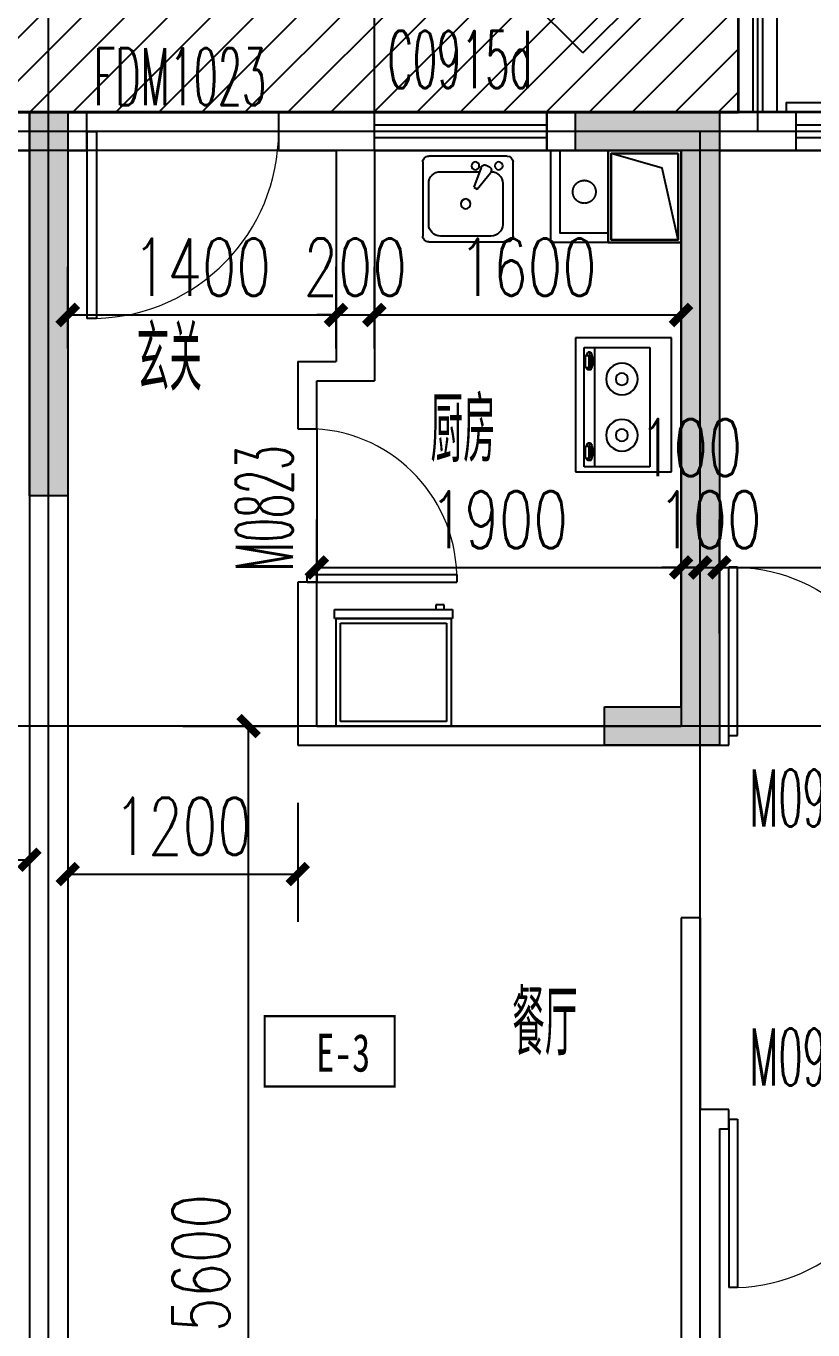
# Model space of a CAD drawing. Extents: x -59851 to 653804, y -249523 to 437614.
# Drawn here: x -23831 to -19726, y 140240 to 147037 of the extents above; entities that cross this region are included whole.
import ezdxf

# ---------------------------------------------------------------- set-up
doc = ezdxf.new("R2010")
doc.units = 0
doc.header["$LTSCALE"] = 1000
doc.header["$MEASUREMENT"] = 0
for name, pattern in [('CONTINOUS', [0]), ('DASH', [0.35, 0.25, -0.1]), ('PS', [3200, 1500, -200, 1500])]:
    doc.linetypes.add(name, pattern=pattern)
doc.layers.add('33计一半面积外廓线', color=53, linetype='Continuous', lineweight=35)
doc.layers.add('33计全面积外廓线', color=21, linetype='Continuous', lineweight=35)
for name, color, linetype in [('_TCH_BOUNDARY', 7, 'Continuous'), ('A-Lvtry（卫生间）', 5, 'Continuous'), ('A-Lvtry（厨房）', 5, 'CONTINOUS'), ('A-烟气道', 105, 'Continuous'), ('A-第三道尺寸线', 105, 'Continuous'), ('A-线脚看线', 9, 'Continuous'), ('AE-FLOR', 151, 'Continuous'), ('DIM_ELEV', 3, 'Continuous'), ('DIM_SYMB', 3, 'Continuous'), ('DOTE', 16, 'Continuous'), ('LABEL_PM', 7, 'Continuous'), ('PS', 6, 'PS'), ('PUB_HATCH', 8, 'Continuous'), ('PUB_TEXT', 7, 'Continuous'), ('WALL', 2, 'Continuous'), ('WINDOW', 4, 'Continuous'), ('WINDOW_TEXT', 7, 'Continuous'), ('剪力墙', 6, 'Continuous'), ('户型标示', 7, 'Continuous'), ('栏杆', 142, 'Continuous')]:
    doc.layers.add(name, color=color, linetype=linetype)
doc.layers.add('A-降板区域（给结构）', color=155, linetype='Continuous', plot=False)
doc.styles.add('_TCH_DIM_T3', font='SIMPLEX.shx', dxfattribs={"width": 0.705882, "bigfont": 'GBCBIG.shx'})
doc.styles.add('_TCH_WINDOW', font='SIMPLEX.shx', dxfattribs={"width": 0.7, "height": 3.5, "bigfont": 'GBCBIG.shx'})
doc.styles.get("Standard").update_dxf_attribs({"font": 'gbenor.shx', "width": 0.7, "bigfont": 'gbcbig.shx'})
doc.styles.add('黑体', font='simhei.ttf', dxfattribs={"width": 0.7})
doc.dimstyles.new('_TCH_ARCH&&100', dxfattribs={"dimtxt": 297.5, "dimasz": 100, "dimexe": 250, "dimexo": 300, "dimgap": 100, "dimtad": 1, "dimdec": 0, "dimzin": 0, "dimdsep": 46, "dimtxsty": '_TCH_DIM_T3', "dimblk": 'ARCHTICK', "dimcen": 0.09, "dimclrt": 7, "dimazin": 2, "dimtfac": 1, "dimtdec": 0, "dimtix": 1, "dimtmove": 2, "dimatfit": 3, "dimfxl": 0, "dimtolj": 1, "dimtzin": 0, "dimarcsym": 0})

# ---------------------------------------------------------------- blocks, each defined once
blk = doc.blocks.new('zhouxianshouceng0329')
at = {"layer": 'DOTE'}
for p, q in [((-23713.7, 194580), (-23713.7, 218959.5)), ((-22013.7, 205888.3), (-22013.7, 218959.5)), ((-20013.7, 205888.4), (-20013.7, 218959.5)), ((-3313.7, 205888.3), (-44988.6, 205888.3)), ((-20313.7, 194580), (-20313.7, 205888.4)), ((15572.3, 205788.3), (-44988.6, 205788.3)), ((15572.3, 202788.3), (-44988.6, 202788.3))]:
    blk.add_line(p, q, dxfattribs=at)
blk = doc.blocks.new('jgjlq030328')
at = {"layer": 'PUB_HATCH'}
for points in [[(-270135, 17011.9), (-269935, 17011.9), (-269935, 15011.9), (-270135, 15011.9), (-270135, 16811.9)], [(-267135, 13911.9), (-266735, 13911.9), (-266735, 16811.9), (-267285, 16811.9), (-267285, 17011.9), (-266535, 17011.9), (-266535, 13711.9), (-266735, 13711.9), (-267135, 13711.9)]]:
    blk.add_hatch(color=256, dxfattribs=at).paths.add_polyline_path(points)
at = {"layer": '剪力墙'}
for points in [[(-270135, 17011.9), (-269935, 17011.9), (-269935, 15011.9), (-270135, 15011.9), (-270135, 16811.9)], [(-267135, 13911.9), (-266735, 13911.9), (-266735, 16811.9), (-267285, 16811.9), (-267285, 17011.9), (-266535, 17011.9), (-266535, 13711.9), (-266735, 13711.9), (-267135, 13711.9)]]:
    blk.add_lwpolyline(points, close=True, dxfattribs=at)
blk.add_lwpolyline([(-270135, 16811.9), (-270135, 16811.9)], dxfattribs=at)
blk = doc.blocks.new('2fxianjiao0331')
at = {"layer": 'A-线脚看线'}
blk.add_lwpolyline([(-191959.1, 146588.3), (-191959.1, 146638.3), (-190359.1, 146638.3), (-190359.1, 146588.3)], dxfattribs=at)
blk = doc.blocks.new('lianlangjiangban200')
at = {"layer": 'A-降板区域（给结构）', "linetype": 'DASH'}
h = blk.add_hatch(dxfattribs=at)
h.set_pattern_fill('ANSI31', color=256, scale=100)
h.set_pattern_definition([(45, (0, 0), (-112.2532, 112.2532), [])])
h.paths.add_polyline_path([(-39013.7, 151788.3), (-39013.7, 145188.3), (-37413.7, 145188.3), (-37413.7, 150488.3), (-21913.7, 150488.3), (-21913.7, 147988.3), (-24913.7, 147988.3), (-24913.7, 146588.3), (-20113.7, 146588.3), (-20113.7, 150488.3), (-5413.7, 150488.3), (-5413.7, 146388.3), (-10013.7, 146388.3), (-10013.7, 145088.3), (-3413.7, 145088.3), (-3413.7, 146388.3), (-4113.7, 146388.3), (-4113.7, 151788.3), (-8013.7, 151788.3), (-8013.7, 152188.3), (-19713.7, 152188.3), (-19713.7, 151788.3)])
at = {"layer": 'A-降板区域（给结构）'}
blk.add_lwpolyline([(-39013.7, 151788.3), (-39013.7, 145188.3), (-37413.7, 145188.3), (-37413.7, 150488.3), (-21913.7, 150488.3), (-21913.7, 147988.3), (-24913.7, 147988.3), (-24913.7, 146588.3), (-20113.7, 146588.3), (-20113.7, 150488.3), (-5413.7, 150488.3), (-5413.7, 146388.3), (-10013.7, 146388.3), (-10013.7, 145088.3), (-3413.7, 145088.3), (-3413.7, 146388.3), (-4113.7, 146388.3), (-4113.7, 151788.3), (-8013.7, 151788.3), (-8013.7, 152188.3), (-19713.7, 152188.3), (-19713.7, 151788.3)], close=True, dxfattribs=at)
blk = doc.blocks.new('3-122')
at = {"layer": 'AE-FLOR'}
for points in [[(-141872, 85498.2), (-141872, 84098.2)], [(-141672, 85498.2), (-141672, 84098.2)]]:
    blk.add_lwpolyline(points, dxfattribs=at)
at = {"layer": 'DIM_ELEV'}
for q in [(-142984.3, 84707.4), (-142384.3, 84707.4)]:
    blk.add_line((-142684.3, 84407.4), q, dxfattribs=at)
at = {"layer": '栏杆'}
for points in [[(-141797, 85498.2), (-141797, 84098.2)], [(-141747, 85498.2), (-141747, 84098.2)]]:
    blk.add_lwpolyline(points, dxfattribs=at)
blk = doc.blocks.new('_ArchTick')
at = {"color": 0, "linetype": 'ByBlock', "const_width": 0.4}
blk.add_lwpolyline([(-0.5, -0.5), (0.5, 0.5)], dxfattribs=at)
blk = doc.blocks.new('*D752')
at = {"layer": 'A-第三道尺寸线', "color": 0, "lineweight": -2, "transparency": 16777216}
for p, q in [((-71179, -38301.8), (-71179, -38849)), ((-69979, -38301.8), (-69979, -38849)), ((-71179, -38599), (-69979, -38599))]:
    blk.add_line(p, q, dxfattribs=at)
at = {"layer": 'Defpoints', "color": 0, "transparency": 16777216}
for p in [(-71179, -38001.8), (-69979, -38001.8), (-69979, -38599)]:
    blk.add_point(p, dxfattribs=at)
at = {"layer": 'A-第三道尺寸线', "color": 0, "lineweight": -2, "transparency": 16777216, "xscale": 100, "yscale": 100, "zscale": 100, "rotation": 180}
blk.add_blockref('_ArchTick', (-71179, -38599), dxfattribs=at)
at = {"layer": 'A-第三道尺寸线', "color": 0, "lineweight": -2, "transparency": 16777216, "xscale": 100, "yscale": 100, "zscale": 100}
blk.add_blockref('_ArchTick', (-69979, -38599), dxfattribs=at)
at = {"layer": 'A-第三道尺寸线', "color": 7, "transparency": 16777216, "insert": (-70579, -38350.3), "char_height": 297.5, "attachment_point": 5, "style": '_TCH_DIM_T3'}
blk.add_mtext('\\A1;1200', dxfattribs=at)
blk = doc.blocks.new('jfdjkajkfdsajkjkh')
blk.add_wipeout([(-42613.7, 148288.3), (-42133.7, 148288.3), (-42133.7, 147908.3), (-42613.7, 147908.3)])
at = {"layer": '_TCH_BOUNDARY'}
blk.add_lwpolyline([(-42613.7, 148288.3), (-42133.7, 148288.3), (-42133.7, 147908.3), (-42613.7, 147908.3)], close=True, dxfattribs=at)
at = {"layer": 'A-烟气道'}
for points in [[(-42613.7, 148288.3), (-42133.7, 148288.3), (-42133.7, 147908.3), (-42613.7, 147908.3)], [(-42598.7, 148273.3), (-42148.7, 148273.3), (-42148.7, 147923.3), (-42598.7, 147923.3)]]:
    blk.add_lwpolyline(points, close=True, dxfattribs=at)
blk = doc.blocks.new('zt1')
at = {"layer": 'A-Lvtry（卫生间）', "linetype": 'Continuous'}
for p, q in [((-700, 0), (0, 0)), ((-700, -500), (-700, 0)), ((0, 0), (0, -500)), ((0, -500), (-700, -500))]:
    blk.add_line(p, q, dxfattribs=at)
at = {"layer": 'A-Lvtry（卫生间）'}
for p, q in [((-673.5, -113.1), (-673.5, -455.5)), ((-50.7, -113.1), (-673.5, -113.1)), ((-50.7, -455.5), (-50.7, -113.1)), ((-673.5, -399.8), (-50.7, -399.8)), ((-673.5, -455.5), (-50.7, -455.5)), ((-640.9, -422.1), (-640.8, -433.8)), ((-565.7, -431.5), (-630.4, -431.5)), ((-630.4, -431.5), (-630.4, -448.2)), ((-630.4, -448.2), (-565.7, -448.2)), ((-565.7, -448.2), (-565.7, -431.5)), ((-549.1, -423.2), (-549.1, -433.7)), ((-167.9, -422.1), (-167.8, -433.8)), ((-157.4, -431.5), (-157.4, -448.2)), ((-92.7, -431.5), (-157.4, -431.5)), ((-157.4, -448.2), (-92.7, -448.2)), ((-92.7, -448.2), (-92.7, -431.5)), ((-76.1, -423.2), (-76.1, -433.7))]:
    blk.add_line(p, q, dxfattribs=at)
for points in [[(-549.1, -423.2, 0.259034), (-551, -419.8, 0.076276), (-562.5, -414.9, 0.036515), (-576.1, -412.4, 0.026615), (-594.9, -411.4, 0.026615), (-613.8, -412.4, 0.036515), (-627.3, -414.9, 0.076276), (-638.9, -419.8, 0.259034), (-640.8, -423.2, 0.078462), (-640.6, -424.5, 0.056762)], [(-549.1, -433.7, 0.259034), (-551, -430.3, 0.076276), (-562.5, -425.4, 0.036515), (-576.1, -422.9, 0.026615), (-594.9, -421.9, 0.026615), (-613.8, -422.9, 0.036515), (-627.3, -425.4, 0.076276), (-638.9, -430.3, 0.259034), (-640.8, -433.7, 0.259034), (-638.9, -437.2, 0.056762), (-630.4, -441.2, 0.036515)], [(-565.7, -442.9, 0.008736), (-562.5, -442.1, 0.076276), (-551, -437.2, 0.259034), (-549.1, -433.7, 0.259034)], [(-76.1, -423.2, 0.259034), (-78, -419.8, 0.076276), (-89.5, -414.9, 0.036515), (-103.1, -412.4, 0.026615), (-121.9, -411.4, 0.026615), (-140.8, -412.4, 0.036515), (-154.3, -414.9, 0.076276), (-165.9, -419.8, 0.259034), (-167.8, -423.2, 0.078462), (-167.6, -424.5, 0.056762)], [(-76.1, -433.7, 0.259034), (-78, -430.3, 0.076276), (-89.5, -425.4, 0.036515), (-103.1, -422.9, 0.026615), (-121.9, -421.9, 0.026615), (-140.8, -422.9, 0.036515), (-154.3, -425.4, 0.076276), (-165.9, -430.3, 0.259034), (-167.8, -433.7, 0.259034), (-165.9, -437.2, 0.056762), (-157.4, -441.2, 0.036515)], [(-92.7, -442.9, 0.008736), (-89.5, -442.1, 0.076276), (-78, -437.2, 0.259034), (-76.1, -433.7, 0.259034)]]:
    blk.add_lwpolyline(points, format="xyb", dxfattribs=at)
at = {"layer": 'A-Lvtry（卫生间）', "linetype": 'Continuous'}
for centre, radius in [((-508.4, -258.5), 82.5), ((-215.8, -258.5), 82.5), ((-508.4, -258.5), 31.6), ((-215.8, -258.5), 31.6)]:
    blk.add_circle(centre, radius, dxfattribs=at)
at = {"layer": 'A-Lvtry（卫生间）', "width": 0.8, "flags": 9}
for tag in ['YSIZE', 'XSIZE']:
    blk.add_attdef(tag, (-350, 0), '', height=0.5, dxfattribs=at)
blk = doc.blocks.new('t4')
at = {"layer": 'A-Lvtry（卫生间）'}
for p, q in [((3876545.3, 2552259.6), (3876931.4, 2552259.6)), ((3876514.8, 2551819.5), (3876514.8, 2552229.1)), ((3876819.6, 2552205.6), (3876606.3, 2552205.6)), ((3876961.9, 2552229.1), (3876961.9, 2551819.5)), ((3876545.3, 2552144.6), (3876545.3, 2551880.5)), ((3876790.3, 2552072.2), (3876875.1, 2552142)), ((3876913.8, 2552122.3), (3876905.6, 2552136.5)), ((3876800.4, 2552054.6), (3876790.3, 2552072.2)), ((3876903.3, 2552093.1), (3876800.4, 2552054.6)), ((3876880.6, 2551880.5), (3876880.6, 2552084.6)), ((3876931.4, 2551789), (3876545.3, 2551789)), ((3876606.3, 2551819.5), (3876819.6, 2551819.5))]:
    blk.add_line(p, q, dxfattribs=at)
for centre, major_axis, start_param, end_param in [((3876545.3, 2552229.1), (-21.6, 21.6), -0.785398, 0.785398), ((3876931.4, 2552229.1), (-21.6, 21.6), 3.926991, 5.497787), ((3876606.3, 2552144.6), (-43.1, 43.1), -0.785398, 0.785398), ((3876819.6, 2552144.6), (43.1, 43.1), 5.497787, 7.068583), ((3876911.1, 2552185.3), (-14.4, 14.4), 4.712389, 10.995574), ((3876888, 2552126.3), (14.4, 14.4), 6.021386, 7.757331), ((3876896.2, 2552112.2), (-14.4, 14.4), 2.714645, 4.45059), ((3876713, 2552012.6), (18, 18), 6.283185283897186, 12.56637059107677), ((3876911.1, 2552063.4), (14.4, 14.4), 6.283185283893945, 12.56637059107353), ((3876606.3, 2551880.5), (-43.1, 43.1), 0.785398, 2.356194), ((3876819.6, 2551880.5), (-43.1, 43.1), 2.356194, 3.926991), ((3876545.3, 2551819.5), (21.6, 21.6), 2.356194, 3.926991), ((3876931.4, 2551819.5), (-21.6, 21.6), 2.356194, 3.926991)]:
    blk.add_ellipse(centre, major_axis=major_axis, ratio=1, start_param=start_param, end_param=end_param, dxfattribs=at)
blk = doc.blocks.new('BX1')
at = {"layer": 'A-Lvtry（卫生间）'}
for p, q in [((-560, 8), (-607.7, 8)), ((-607.7, 8), (-607.7, -608)), ((-560, -608), (-560, 8)), ((0, 0), (-560, 0)), ((0, -600), (0, 0)), ((-560, 0), (-560, -600)), ((-24, -24), (-536, -24)), ((-536, -24), (-536, -576)), ((-24, -576), (-24, -24)), ((-631.1, -564.3), (-631.1, -520)), ((-631.1, -520), (-607.7, -520)), ((-607.7, -520), (-607.7, -564.3)), ((-607.7, -564.3), (-631.1, -564.3)), ((-607.7, -608), (-560, -608)), ((-560, -600), (0, -600)), ((-536, -576), (-24, -576))]:
    blk.add_line(p, q, dxfattribs=at)
blk = doc.blocks.new('*D974')
at = {"layer": 'A-第三道尺寸线', "color": 0, "lineweight": -2, "transparency": 16777216}
for p, q in [((-23013.7, 143388.3), (-22420.5, 143388.3)), ((-22670.5, 137788.3), (-22670.5, 143388.3)), ((-23013.7, 137788.3), (-22420.5, 137788.3))]:
    blk.add_line(p, q, dxfattribs=at)
at = {"layer": 'Defpoints', "color": 0, "transparency": 16777216}
for p in [(-23313.7, 143388.3), (-22670.5, 143388.3), (-23313.7, 137788.3)]:
    blk.add_point(p, dxfattribs=at)
at = {"layer": 'A-第三道尺寸线', "color": 0, "lineweight": -2, "transparency": 16777216, "xscale": 100, "yscale": 100, "zscale": 100}
for p, rotation in [((-22670.5, 143388.3), 90), ((-22670.5, 137788.3), 270)]:
    blk.add_blockref('_ArchTick', p, dxfattribs=dict(at, rotation=rotation))
at = {"layer": 'A-第三道尺寸线', "color": 7, "transparency": 16777216, "insert": (-22919.2, 140588.3), "char_height": 297.5, "attachment_point": 5, "rotation": 90, "style": '_TCH_DIM_T3'}
blk.add_mtext('\\A1;5600', dxfattribs=at)
blk = doc.blocks.new('*D975')
at = {"layer": 'A-第三道尺寸线', "color": 0, "lineweight": -2, "transparency": 16777216}
for p, q in [((-23613.7, 145357.3), (-23613.7, 145781.6)), ((-22213.7, 145357.3), (-22213.7, 145781.6)), ((-23613.7, 145531.6), (-22213.7, 145531.6))]:
    blk.add_line(p, q, dxfattribs=at)
at = {"layer": 'Defpoints', "color": 0, "transparency": 16777216}
for p in [(-22213.7, 145531.6), (-23613.7, 145057.3), (-22213.7, 145057.3)]:
    blk.add_point(p, dxfattribs=at)
at = {"layer": 'A-第三道尺寸线', "color": 0, "lineweight": -2, "transparency": 16777216, "xscale": 100, "yscale": 100, "zscale": 100, "rotation": 180}
blk.add_blockref('_ArchTick', (-23613.7, 145531.6), dxfattribs=at)
at = {"layer": 'A-第三道尺寸线', "color": 0, "lineweight": -2, "transparency": 16777216, "xscale": 100, "yscale": 100, "zscale": 100}
blk.add_blockref('_ArchTick', (-22213.7, 145531.6), dxfattribs=at)
at = {"layer": 'A-第三道尺寸线', "color": 7, "transparency": 16777216, "insert": (-22913.7, 145780.4), "char_height": 297.5, "attachment_point": 5, "style": '_TCH_DIM_T3'}
blk.add_mtext('\\A1;1400', dxfattribs=at)
blk = doc.blocks.new('*D976')
at = {"layer": 'A-第三道尺寸线', "color": 0, "lineweight": -2, "transparency": 16777216}
for p, q in [((-22213.7, 145357.3), (-22213.7, 145781.6)), ((-22013.7, 145357.3), (-22013.7, 145781.6)), ((-22213.7, 145531.6), (-22313.7, 145531.6)), ((-22213.7, 145531.6), (-22013.7, 145531.6)), ((-22013.7, 145531.6), (-21913.7, 145531.6))]:
    blk.add_line(p, q, dxfattribs=at)
at = {"layer": 'Defpoints', "color": 0, "transparency": 16777216}
for p in [(-22013.7, 145531.6), (-22213.7, 145057.3), (-22013.7, 145057.3)]:
    blk.add_point(p, dxfattribs=at)
at = {"layer": 'A-第三道尺寸线', "color": 0, "lineweight": -2, "transparency": 16777216, "xscale": 100, "yscale": 100, "zscale": 100}
blk.add_blockref('_ArchTick', (-22213.7, 145531.6), dxfattribs=at)
at = {"layer": 'A-第三道尺寸线', "color": 0, "lineweight": -2, "transparency": 16777216, "xscale": 100, "yscale": 100, "zscale": 100, "rotation": 180}
blk.add_blockref('_ArchTick', (-22013.7, 145531.6), dxfattribs=at)
at = {"layer": 'A-第三道尺寸线', "color": 7, "transparency": 16777216, "insert": (-22113.7, 145780.4), "char_height": 297.5, "attachment_point": 5, "style": '_TCH_DIM_T3'}
blk.add_mtext('\\A1;200', dxfattribs=at)
blk = doc.blocks.new('*D977')
at = {"layer": 'A-第三道尺寸线', "color": 0, "lineweight": -2, "transparency": 16777216}
for p, q in [((-22013.7, 145357.3), (-22013.7, 145781.6)), ((-20413.7, 145357.3), (-20413.7, 145781.6)), ((-22013.7, 145531.6), (-20413.7, 145531.6))]:
    blk.add_line(p, q, dxfattribs=at)
at = {"layer": 'Defpoints', "color": 0, "transparency": 16777216}
for p in [(-20413.7, 145531.6), (-22013.7, 145057.3), (-20413.7, 145057.3)]:
    blk.add_point(p, dxfattribs=at)
at = {"layer": 'A-第三道尺寸线', "color": 0, "lineweight": -2, "transparency": 16777216, "xscale": 100, "yscale": 100, "zscale": 100, "rotation": 180}
blk.add_blockref('_ArchTick', (-22013.7, 145531.6), dxfattribs=at)
at = {"layer": 'A-第三道尺寸线', "color": 0, "lineweight": -2, "transparency": 16777216, "xscale": 100, "yscale": 100, "zscale": 100}
blk.add_blockref('_ArchTick', (-20413.7, 145531.6), dxfattribs=at)
at = {"layer": 'A-第三道尺寸线', "color": 7, "transparency": 16777216, "insert": (-21213.7, 145780.4), "char_height": 297.5, "attachment_point": 5, "style": '_TCH_DIM_T3'}
blk.add_mtext('\\A1;1600', dxfattribs=at)
blk = doc.blocks.new('*D978')
at = {"layer": 'A-第三道尺寸线', "color": 0, "lineweight": -2, "transparency": 16777216}
for p, q in [((-23613.7, 142988.3), (-23613.7, 142366.6)), ((-22413.7, 142988.3), (-22413.7, 142366.6)), ((-23613.7, 142616.6), (-22413.7, 142616.6))]:
    blk.add_line(p, q, dxfattribs=at)
at = {"layer": 'Defpoints', "color": 0, "transparency": 16777216}
for p in [(-23613.7, 143288.3), (-22413.7, 143288.3), (-22413.7, 142616.6)]:
    blk.add_point(p, dxfattribs=at)
at = {"layer": 'A-第三道尺寸线', "color": 0, "lineweight": -2, "transparency": 16777216, "xscale": 100, "yscale": 100, "zscale": 100, "rotation": 180}
blk.add_blockref('_ArchTick', (-23613.7, 142616.6), dxfattribs=at)
at = {"layer": 'A-第三道尺寸线', "color": 0, "lineweight": -2, "transparency": 16777216, "xscale": 100, "yscale": 100, "zscale": 100}
blk.add_blockref('_ArchTick', (-22413.7, 142616.6), dxfattribs=at)
at = {"layer": 'A-第三道尺寸线', "color": 7, "transparency": 16777216, "insert": (-23013.7, 142865.4), "char_height": 297.5, "attachment_point": 5, "style": '_TCH_DIM_T3'}
blk.add_mtext('\\A1;1200', dxfattribs=at)
blk = doc.blocks.new('*D979')
at = {"layer": 'A-第三道尺寸线', "color": 0, "lineweight": -2, "transparency": 16777216}
for p, q in [((-20213.7, 143870.9), (-20213.7, 144465.1)), ((-17813.7, 143870.9), (-17813.7, 144465.1)), ((-20213.7, 144215.1), (-17813.7, 144215.1))]:
    blk.add_line(p, q, dxfattribs=at)
at = {"layer": 'Defpoints', "color": 0, "transparency": 16777216}
for p in [(-17813.7, 144215.1), (-20213.7, 143570.9), (-17813.7, 143570.9)]:
    blk.add_point(p, dxfattribs=at)
at = {"layer": 'A-第三道尺寸线', "color": 0, "lineweight": -2, "transparency": 16777216, "xscale": 100, "yscale": 100, "zscale": 100, "rotation": 180}
blk.add_blockref('_ArchTick', (-20213.7, 144215.1), dxfattribs=at)
at = {"layer": 'A-第三道尺寸线', "color": 0, "lineweight": -2, "transparency": 16777216, "xscale": 100, "yscale": 100, "zscale": 100}
blk.add_blockref('_ArchTick', (-17813.7, 144215.1), dxfattribs=at)
at = {"layer": 'A-第三道尺寸线', "color": 7, "transparency": 16777216, "insert": (-19013.7, 144463.9), "char_height": 297.5, "attachment_point": 5, "style": '_TCH_DIM_T3'}
blk.add_mtext('\\A1;2400', dxfattribs=at)
blk = doc.blocks.new('*D980')
at = {"layer": 'A-第三道尺寸线', "color": 0, "lineweight": -2, "transparency": 16777216}
for p, q in [((-20313.7, 143870.9), (-20313.7, 144465.1)), ((-20213.7, 143870.9), (-20213.7, 144465.1)), ((-20313.7, 144215.1), (-20413.7, 144215.1)), ((-20313.7, 144215.1), (-20213.7, 144215.1)), ((-20213.7, 144215.1), (-20113.7, 144215.1))]:
    blk.add_line(p, q, dxfattribs=at)
at = {"layer": 'Defpoints', "color": 0, "transparency": 16777216}
for p in [(-20213.7, 144215.1), (-20313.7, 143570.9), (-20213.7, 143570.9)]:
    blk.add_point(p, dxfattribs=at)
at = {"layer": 'A-第三道尺寸线', "color": 0, "lineweight": -2, "transparency": 16777216, "xscale": 100, "yscale": 100, "zscale": 100}
blk.add_blockref('_ArchTick', (-20313.7, 144215.1), dxfattribs=at)
at = {"layer": 'A-第三道尺寸线', "color": 0, "lineweight": -2, "transparency": 16777216, "xscale": 100, "yscale": 100, "zscale": 100, "rotation": 180}
blk.add_blockref('_ArchTick', (-20213.7, 144215.1), dxfattribs=at)
at = {"layer": 'A-第三道尺寸线', "color": 7, "transparency": 16777216, "insert": (-20263.7, 144463.9), "char_height": 297.5, "attachment_point": 5, "style": '_TCH_DIM_T3'}
blk.add_mtext('\\A1;100', dxfattribs=at)
blk = doc.blocks.new('*D981')
at = {"layer": 'A-第三道尺寸线', "color": 0, "lineweight": -2, "transparency": 16777216}
for p, q in [((-20413.7, 143870.9), (-20413.7, 144465.1)), ((-20313.7, 143870.9), (-20313.7, 144465.1)), ((-20413.7, 144215.1), (-20513.7, 144215.1)), ((-20413.7, 144215.1), (-20313.7, 144215.1)), ((-20313.7, 144215.1), (-20213.7, 144215.1))]:
    blk.add_line(p, q, dxfattribs=at)
at = {"layer": 'Defpoints', "color": 0, "transparency": 16777216}
for p in [(-20313.7, 144215.1), (-20413.7, 143570.9), (-20313.7, 143570.9)]:
    blk.add_point(p, dxfattribs=at)
at = {"layer": 'A-第三道尺寸线', "color": 0, "lineweight": -2, "transparency": 16777216, "xscale": 100, "yscale": 100, "zscale": 100}
blk.add_blockref('_ArchTick', (-20413.7, 144215.1), dxfattribs=at)
at = {"layer": 'A-第三道尺寸线', "color": 0, "lineweight": -2, "transparency": 16777216, "xscale": 100, "yscale": 100, "zscale": 100, "rotation": 180}
blk.add_blockref('_ArchTick', (-20313.7, 144215.1), dxfattribs=at)
at = {"layer": 'A-第三道尺寸线', "color": 7, "transparency": 16777216, "insert": (-20363.7, 144840.1), "char_height": 297.5, "attachment_point": 5, "style": '_TCH_DIM_T3'}
blk.add_mtext('\\A1;100', dxfattribs=at)
blk = doc.blocks.new('*D982')
at = {"layer": 'A-第三道尺寸线', "color": 0, "lineweight": -2, "transparency": 16777216}
for p, q in [((-22313.7, 143870.9), (-22313.7, 144465.1)), ((-20413.7, 143870.9), (-20413.7, 144465.1)), ((-22313.7, 144215.1), (-20413.7, 144215.1))]:
    blk.add_line(p, q, dxfattribs=at)
at = {"layer": 'Defpoints', "color": 0, "transparency": 16777216}
for p in [(-20413.7, 144215.1), (-22313.7, 143570.9), (-20413.7, 143570.9)]:
    blk.add_point(p, dxfattribs=at)
at = {"layer": 'A-第三道尺寸线', "color": 0, "lineweight": -2, "transparency": 16777216, "xscale": 100, "yscale": 100, "zscale": 100, "rotation": 180}
blk.add_blockref('_ArchTick', (-22313.7, 144215.1), dxfattribs=at)
at = {"layer": 'A-第三道尺寸线', "color": 0, "lineweight": -2, "transparency": 16777216, "xscale": 100, "yscale": 100, "zscale": 100}
blk.add_blockref('_ArchTick', (-20413.7, 144215.1), dxfattribs=at)
at = {"layer": 'A-第三道尺寸线', "color": 7, "transparency": 16777216, "insert": (-21363.7, 144463.9), "char_height": 297.5, "attachment_point": 5, "style": '_TCH_DIM_T3'}
blk.add_mtext('\\A1;1900', dxfattribs=at)
blk = doc.blocks.new('$DorLib2D$00000001')
for p, q in [((0.45, 0.975), (0.5, 0.975)), ((0.45, 0), (0.45, 0.975)), ((0.5, 0), (0.5, 0.975)), ((0.5, 0), (0.45, 0))]:
    blk.add_line(p, q)
at = {"lineweight": 13}
blk.add_arc((0.475, 0), 0.975, 91.46928, 180, dxfattribs=at)
blk = doc.blocks.new('$TCHSYS$WIN2D')
for p, q in [((-0.5, 0.5), (0.5, 0.5)), ((-0.5, 0.5), (-0.5, -0.5)), ((0.5, 0.5), (0.5, -0.5)), ((0.5, 0.1667), (-0.5, 0.1667)), ((0.5, -0.1667), (-0.5, -0.1667)), ((-0.5, -0.5), (0.5, -0.5))]:
    blk.add_line(p, q)
blk = doc.blocks.new('750CHUFANGNCHUANG')
at = {"layer": 'WALL'}
for p, q in [((-69779, -34701.8), (-70079, -34701.8)), ((-69779, -34701.8), (-69779, -43601.8)), ((-70079, -34901.8), (-69979, -34901.8)), ((-69979, -34901.8), (-69979, -43501.8))]:
    blk.add_line(p, q, dxfattribs=at)
at = {"layer": 'A-第三道尺寸线'}
dim = blk.add_aligned_dim(p1=(-71179, -38001.8), p2=(-69979, -38001.8), distance=-597.2, dimstyle='_TCH_ARCH&&100', dxfattribs=at)
dim.commit()
dim.dimension.update_dxf_attribs({"geometry": '*D752', "text_midpoint": (-70579, -38350.3)})

msp = doc.modelspace()

# ---------------------------------------------------------------- linework, layer by layer
at = {"layer": '33计一半面积外廓线'}
msp.add_lwpolyline([(-24913.7, 146588.3), (-20113.7, 146588.3), (-20113.7, 151988.3), (-21913.7, 151988.3), (-21913.7, 152188.3), (-22513.7, 152188.3), (-22513.7, 151988.3), (-32413.7, 151988.3)], dxfattribs=at)
at = {"layer": '33计全面积外廓线'}
msp.add_lwpolyline([(-20113.7, 155088.3), (-20113.7, 151788.3), (-19713.7, 151788.3), (-19713.7, 152188.3), (-8013.7, 152188.3), (-8013.7, 151788.3), (-4113.7, 151788.3), (-4113.7, 145088.3), (-10013.7, 145088.3), (-10013.7, 146588.3), (-15613.7, 146588.3), (-15613.7, 146788.3), (-16213.7, 146788.3), (-16213.7, 143488.3), (-17613.7, 143488.3), (-17613.7, 146588.3), (-24913.7, 146588.3)], dxfattribs=at)
at = {"layer": 'PS', "ltscale": 0.5}
msp.add_circle((-20918.7, 146173.3), 60, dxfattribs=at)
at = {"layer": 'WALL'}
for p, q in [((-19813.7, 146588.3), (-20313.7, 146588.3)), ((-19813.7, 146388.3), (-19813.7, 146588.3)), ((-20213.7, 146388.3), (-20213.7, 143388.3)), ((-20213.7, 146388.3), (-19813.7, 146388.3)), ((-20163.7, 143388.3), (-20213.7, 143388.3)), ((-20163.7, 143288.3), (-20163.7, 143388.3)), ((-20313.7, 143288.3), (-20163.7, 143288.3)), ((-20413.7, 142388.3), (-20413.7, 141388.3)), ((-20313.7, 142388.3), (-20413.7, 142388.3)), ((-20313.7, 142388.3), (-20313.7, 141388.3)), ((-20413.7, 141388.3), (-20413.7, 137788.3)), ((-20163.7, 141388.3), (-20313.7, 141388.3)), ((-20163.7, 141288.3), (-20163.7, 141388.3)), ((-20213.7, 141288.3), (-20163.7, 141288.3)), ((-20213.7, 141288.3), (-20213.7, 137788.3))]:
    msp.add_line(p, q, dxfattribs=at)

# ---------------------------------------------------------------- block references
for name, p in [('zhouxianshouceng0329', (0, -59400)), ('2fxianjiao0331', (172095.4, 0)), ('lianlangjiangban200', (0, 0))]:
    msp.add_blockref(name, p)
at = {"layer": 'A-Lvtry（厨房）', "extrusion": (-1.08889e-08, -3.92285e-11, -1), "zscale": -1.000000000000012, "rotation": 90.0000013340213}
msp.add_blockref('zt1', (20464, 145412.9, 0), dxfattribs=at)
at = {"layer": 'LABEL_PM'}
msp.add_blockref('3-122', (121758.3, 62490.1), dxfattribs=at)
at = {"layer": 'WINDOW'}
ref = msp.add_blockref('$TCHSYS$WIN2D', (-19063.7, 146488.3), dxfattribs=dict(at, xscale=1500, yscale=-200, zscale=1500))
ref.add_attrib('A', 'C1515b', (-19431.2, 146714.6), dxfattribs={"layer": 'WINDOW_TEXT', "height": 297.5, "style": '_TCH_WINDOW', "width": 0.494118})
ref = msp.add_blockref('$DorLib2D$00000001', (-19713.7, 143338.3), dxfattribs=dict(at, xscale=-900, yscale=900, zscale=-900))
ref.add_attrib('A', 'M0923', (-20056.7, 142864.6), dxfattribs={"layer": 'WINDOW_TEXT', "height": 297.5, "style": '_TCH_WINDOW', "width": 0.494118})
ref = msp.add_blockref('$DorLib2D$00000001', (-19713.7, 141338.3), dxfattribs=dict(at, xscale=-900, yscale=-900, zscale=-900))
ref.add_attrib('A', 'M0923', (-20056.7, 141514.6), dxfattribs={"layer": 'WINDOW_TEXT', "height": 297.5, "style": '_TCH_WINDOW', "width": 0.494118})
at = {"layer": '剪力墙'}
msp.add_blockref('jgjlq030328', (246321.3, 129576.4), dxfattribs=at)

# ---------------------------------------------------------------- dimensions: what is measured, and where the dimension line sits
at = {"layer": 'A-第三道尺寸线'}
dim = msp.add_linear_dim(base=(-20313.7, 144215.1), p1=(-20413.7, 143570.9), p2=(-20313.7, 143570.9), angle=0, dimstyle='_TCH_ARCH&&100', dxfattribs=at)
dim.commit()
dim.dimension.update_dxf_attribs({"geometry": '*D981', "text_midpoint": (-20363.7, 144840.1), "dimtype": 161})
for p1, p2, picture, middle in [((-20313.7, 143570.9), (-20213.7, 143570.9), '*D980', (-20263.7, 144463.9)), ((-20213.7, 143570.9), (-17813.7, 143570.9), '*D979', (-19013.7, 144463.9))]:
    dim = msp.add_aligned_dim(p1=p1, p2=p2, distance=644.3, dimstyle='_TCH_ARCH&&100', dxfattribs=at)
    dim.commit()
    dim.dimension.update_dxf_attribs({"geometry": picture, "text_midpoint": middle})

# ---------------------------------------------------------------- next in the draw order: block references
msp.add_blockref('750CHUFANGNCHUANG', (46165.3, 181290.1))
at = {"rotation": 270}
msp.add_blockref('jfdjkajkfdsajkjkh', (-168702, 103774.6), dxfattribs=at)

# ---------------------------------------------------------------- next in the draw order: linework, layer by layer
at = {"layer": 'A-烟气道'}
for points in [[(-20413.7, 146388.3), (-20793.7, 146388.3), (-20793.7, 145908.3), (-20413.7, 145908.3)], [(-20428.7, 146373.3), (-20778.7, 146373.3), (-20778.7, 145923.3), (-20428.7, 145923.3)]]:
    msp.add_lwpolyline(points, close=True, dxfattribs=at)
msp.add_lwpolyline([(-20428.7, 145923.3), (-20511.6, 146296.2), (-20778.7, 146373.3)], dxfattribs=at)
at = {"layer": 'DIM_SYMB'}
msp.add_lwpolyline([(-22228.2, 146872.9, 0, 0, 0), (-22228.2, 147367.8, 80, 0, 0), (-22228.2, 147667.8, 0, 0, 0)], format="xyseb", dxfattribs=at)
at = {"layer": 'WALL'}
for p, q in [((-23813.7, 146588.3), (-23813.7, 137688.3)), ((-23513.7, 146588.3), (-23813.7, 146588.3)), ((-23513.7, 146388.3), (-23513.7, 146588.3)), ((-22113.7, 146588.3), (-22513.7, 146588.3)), ((-22513.7, 146588.3), (-22513.7, 146388.3)), ((-22013.7, 146588.3), (-22113.7, 146588.3)), ((-22013.7, 146388.3), (-22013.7, 146588.3)), ((-20313.7, 146588.3), (-21113.7, 146588.3)), ((-21113.7, 146588.3), (-21113.7, 146388.3)), ((-23613.7, 146388.3), (-23613.7, 137788.3)), ((-23613.7, 146388.3), (-23513.7, 146388.3)), ((-22513.7, 146388.3), (-22213.7, 146388.3)), ((-22213.7, 146388.3), (-22213.7, 145288.3)), ((-22013.7, 146388.3), (-22013.7, 145188.3)), ((-21113.7, 146388.3), (-20413.7, 146388.3)), ((-20413.7, 146388.3), (-20413.7, 143388.3)), ((-22413.7, 145288.3), (-22213.7, 145288.3)), ((-22413.7, 145288.3), (-22413.7, 144938.3)), ((-22313.7, 145188.3), (-22013.7, 145188.3)), ((-22313.7, 144938.3), (-22313.7, 145188.3)), ((-22413.7, 144938.3), (-22313.7, 144938.3)), ((-22313.7, 144138.3), (-22413.7, 144138.3)), ((-22413.7, 144138.3), (-22413.7, 143288.3)), ((-22313.7, 143388.3), (-22313.7, 144138.3)), ((-22313.7, 143388.3), (-20413.7, 143388.3)), ((-22413.7, 143288.3), (-20313.7, 143288.3))]:
    msp.add_line(p, q, dxfattribs=at)
for points in [[(-20793.7, 145908.3), (-21093.7, 145908.3), (-21093.7, 146388.3)], [(-20793.7, 145958.3), (-21043.7, 145958.3), (-21043.7, 146388.3)]]:
    msp.add_lwpolyline(points, dxfattribs=at)
at = {"layer": 'WINDOW'}
for p, q in [((-23513.7, 146588.3), (-22513.7, 146588.3)), ((-22313.7, 144938.3), (-22313.7, 144138.3))]:
    msp.add_line(p, q, dxfattribs=at)
at = {"layer": '户型标示', "color": 2, "const_width": 11.2}
msp.add_lwpolyline([(-21908.4, 141875.4), (-22586.1, 141875.4), (-22586.1, 141509), (-21908.4, 141509)], close=True, dxfattribs=at)

# ---------------------------------------------------------------- next in the draw order: block references
at = {"layer": 'A-Lvtry（厨房）', "extrusion": (0, 0, -1), "zscale": -1, "rotation": 90}
msp.add_blockref('t4', (2573550, -3730602.5), dxfattribs=at)
at = {"layer": 'A-Lvtry（厨房）', "extrusion": (-1.08889e-08, -3.92285e-11, -1), "zscale": -1.000000000000012, "rotation": 270}
msp.add_blockref('BX1', (22213.8, 143388.3, 0), dxfattribs=at)
at = {"layer": 'WINDOW'}
ref = msp.add_blockref('$TCHSYS$WIN2D', (-21563.7, 146488.3), dxfattribs=dict(at, xscale=900, yscale=-200, zscale=900))
ref.add_attrib('A', 'C0915d', (-21945.2, 146714.6), dxfattribs={"layer": 'WINDOW_TEXT', "height": 297.5, "style": '_TCH_WINDOW', "width": 0.494118})
ref = msp.add_blockref('$DorLib2D$00000001', (-23013.7, 146488.3), dxfattribs=dict(at, xscale=-1000, yscale=-1000, zscale=-1000))
ref.add_attrib('A', 'FDM1023', (-23479.2, 146624.7), dxfattribs={"layer": 'WINDOW_TEXT', "height": 297.5, "style": '_TCH_WINDOW', "width": 0.494118})
ref = msp.add_blockref('$DorLib2D$00000001', (-22363.7, 144538.3), dxfattribs=dict(at, xscale=800, yscale=800, zscale=800, rotation=270))
ref.add_attrib('A', 'M0823', (-22439.9, 144195.3), dxfattribs={"layer": 'WINDOW_TEXT', "height": 297.5, "rotation": 90, "style": '_TCH_WINDOW', "width": 0.494118})

# ---------------------------------------------------------------- next in the draw order: texts
at = {"layer": 'PUB_TEXT', "width": 0.7}
for s, p in [('玄关', (-23253.8, 145135)), ('厨房', (-21720.6, 144764.3)), ('餐厅', (-21294.8, 141670.9))]:
    msp.add_text(s, height=337.59, dxfattribs=at).set_placement(p)
at = {"layer": '户型标示', "color": 2, "style": '黑体', "width": 0.7}
msp.add_text('E-3', height=197.15, dxfattribs=at).set_placement((-22317.4, 141586.4))

# ---------------------------------------------------------------- next in the draw order: dimensions: what is measured, and where the dimension line sits
at = {"layer": 'A-第三道尺寸线'}
for p1, p2, distance, picture, middle in [((-23613.7, 145057.3), (-22213.7, 145057.3), 474.3, '*D975', (-22913.7, 145780.4)), ((-22213.7, 145057.3), (-22013.7, 145057.3), 474.3, '*D976', (-22113.7, 145780.4)), ((-22013.7, 145057.3), (-20413.7, 145057.3), 474.3, '*D977', (-21213.7, 145780.4)), ((-22313.7, 143570.9), (-20413.7, 143570.9), 644.3, '*D982', (-21363.7, 144463.9)), ((-23313.7, 137788.3), (-23313.7, 143388.3), -643.2, '*D974', (-22919.2, 140588.3)), ((-23613.7, 143288.3), (-22413.7, 143288.3), -671.7, '*D978', (-23013.7, 142865.4))]:
    dim = msp.add_aligned_dim(p1=p1, p2=p2, distance=distance, dimstyle='_TCH_ARCH&&100', dxfattribs=at)
    dim.commit()
    dim.dimension.update_dxf_attribs({"geometry": picture, "text_midpoint": middle})

doc.saveas('drawing.dxf')
